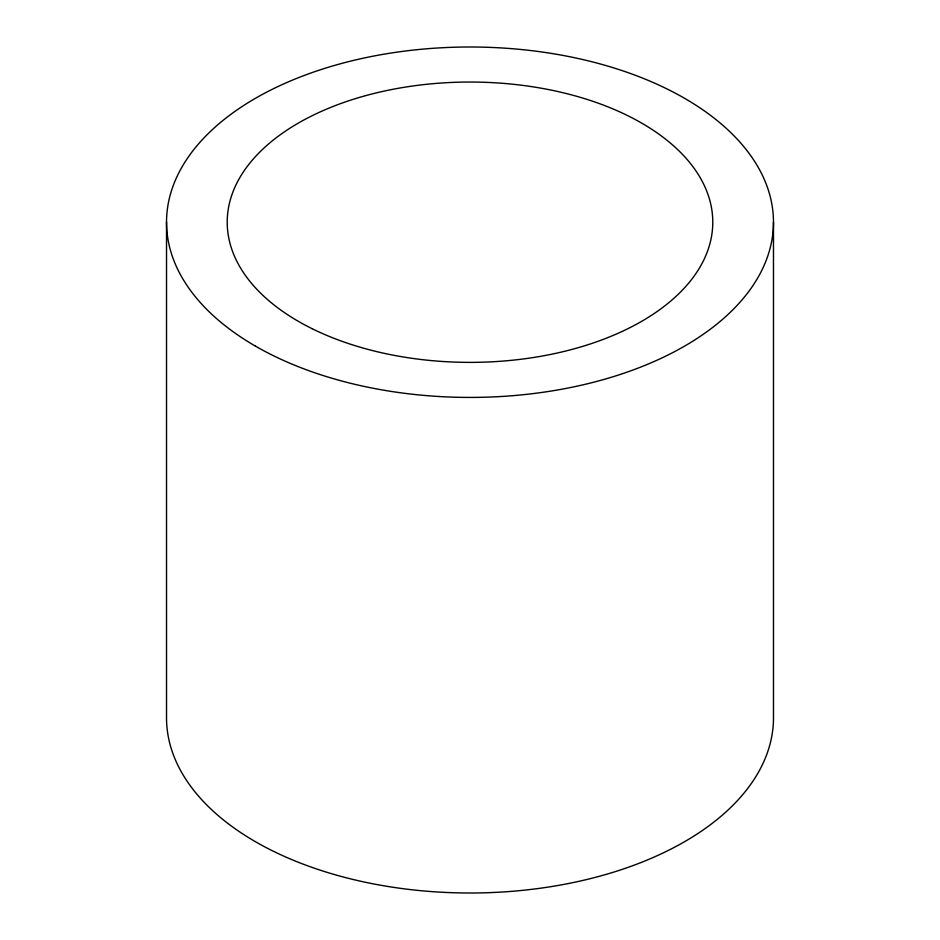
<?xml version="1.0" encoding="UTF-8"?>
<svg xmlns="http://www.w3.org/2000/svg" width="940" height="940" viewBox="0 0 940 940"><rect width="100%" height="100%" fill="white"/><g stroke="black" fill="none" stroke-linecap="round" stroke-linejoin="round"><path stroke-width="1.41" d="M773.479 222.216L773.479 717.784A303.479 175.216 0 0 1 470 893A303.479 175.216 0 0 1 166.521 717.784L166.521 222.216M255.41 346.108A303.479 175.216 0 0 0 763.139 267.559A303.479 175.216 0 0 0 391.451 52.969A303.479 175.216 0 0 0 255.41 346.108M312.08 328.671A242.779 140.166 0 0 0 708.654 247.937A242.779 140.166 0 0 0 389.266 90.017A242.779 140.166 0 0 0 312.08 328.671"/></g></svg>
